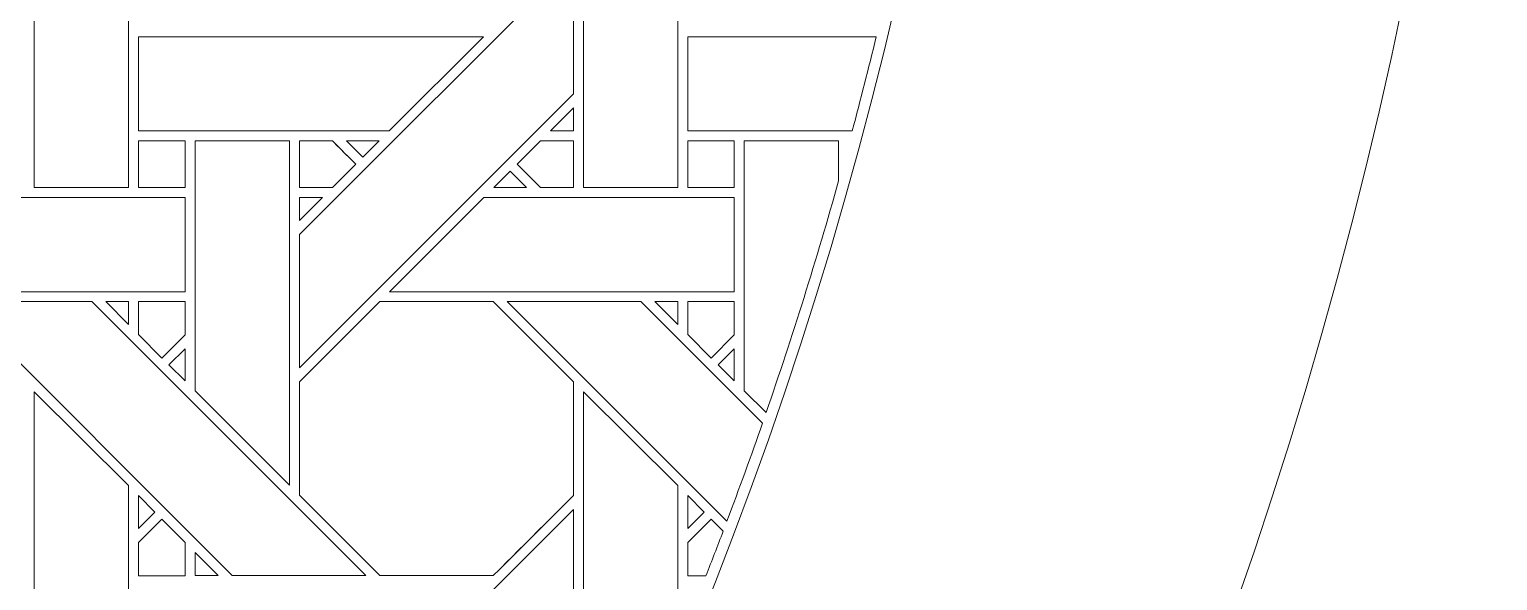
# Model space of a CAD drawing. Header units: inches. Extents: x 4.4 to 20.4, y 1.1 to 17.1.
# Drawn here: x 17.846 to 20.383, y 6.477 to 7.43 of the extents above; entities that cross this region are included whole.
import ezdxf

# ---------------------------------------------------------------- set-up
doc = ezdxf.new("R2010")
doc.units = ezdxf.units.IN
doc.header["$MEASUREMENT"] = 0
doc.layers.add('Design', color=7, linetype='Continuous', lineweight=0)

msp = doc.modelspace()

# ---------------------------------------------------------------- linework, layer by layer
at = {"layer": 'Design'}
for points, knots in [([(12.3829, 17.0948), (7.9646, 17.0948), (4.3829, 13.513), (4.3829, 9.0948), (4.3829, 4.6765), (7.9646, 1.0948), (12.3829, 1.0948), (16.8011, 1.0948), (20.3829, 4.6765), (20.3829, 9.0948), (20.3829, 13.513), (16.8011, 17.0948), (12.3829, 17.0948)], [0, 0, 0, 0, 1, 1, 1, 2, 2, 2, 3, 3, 3, 4, 4, 4, 4]), ([(12.3829, 16.2388), (8.4373, 16.2388), (5.2388, 13.0403), (5.2388, 9.0948), (5.2388, 5.1492), (8.4373, 1.9507), (12.3829, 1.9507), (16.3284, 1.9507), (19.5269, 5.1492), (19.5269, 9.0948), (19.5269, 13.0403), (16.3284, 16.2388), (12.3829, 16.2388)], [0, 0, 0, 0, 1, 1, 1, 2, 2, 2, 3, 3, 3, 4, 4, 4, 4]), ([(17.8548, 7.157), (17.8548, 7.157), (17.8548, 7.7528), (17.8548, 7.7528), (17.8548, 7.7528), (18.0176, 7.5906), (18.0176, 7.5906), (18.0176, 7.5906), (18.0176, 7.157), (18.0176, 7.157), (18.0176, 7.157), (17.8548, 7.157), (17.8548, 7.157)], [0, 0, 0, 0, 1, 1, 1, 2, 2, 2, 3, 3, 3, 4, 4, 4, 4]), ([(18.8036, 7.157), (18.8036, 7.157), (18.8036, 7.7528), (18.8036, 7.7528), (18.8036, 7.7528), (18.9663, 7.5906), (18.9663, 7.5906), (18.9663, 7.5906), (18.9663, 7.157), (18.9663, 7.157), (18.9663, 7.157), (18.8036, 7.157), (18.8036, 7.157)], [0, 0, 0, 0, 1, 1, 1, 2, 2, 2, 3, 3, 3, 4, 4, 4, 4]), ([(18.7864, 7.3192), (18.7864, 7.3192), (18.3128, 6.8455), (18.3128, 6.8455), (18.3128, 6.8455), (18.3128, 7.0756), (18.3128, 7.0756), (18.3128, 7.0756), (18.7864, 7.5492), (18.7864, 7.5492), (18.7864, 7.5492), (18.7864, 7.3192), (18.7864, 7.3192)], [0, 0, 0, 0, 1, 1, 1, 2, 2, 2, 3, 3, 3, 4, 4, 4, 4]), ([(18.4679, 7.255), (18.4679, 7.255), (18.0349, 7.255), (18.0349, 7.255), (18.0349, 7.255), (18.0349, 7.4177), (18.0349, 7.4177), (18.0349, 7.4177), (18.6306, 7.4177), (18.6306, 7.4177), (18.6306, 7.4177), (18.4679, 7.255), (18.4679, 7.255)], [0, 0, 0, 0, 1, 1, 1, 2, 2, 2, 3, 3, 3, 4, 4, 4, 4]), ([(18.9836, 7.255), (18.9836, 7.255), (18.9836, 7.4177), (18.9836, 7.4177), (18.9836, 7.4177), (19.3093, 7.4177), (19.3093, 7.4177), (19.2961, 7.3632), (19.2823, 7.309), (19.2679, 7.255), (19.2679, 7.255), (18.9836, 7.255), (18.9836, 7.255)], [0, 0, 0, 0, 1, 1, 1, 2, 2, 2, 3, 3, 3, 4, 4, 4, 4]), ([(18.7864, 7.2948), (18.7864, 7.2948), (18.7864, 7.255), (18.7864, 7.255), (18.7864, 7.255), (18.7467, 7.255), (18.7467, 7.255), (18.7467, 7.255), (18.7864, 7.2948), (18.7864, 7.2948)], [0, 0, 0, 0, 1, 1, 1, 2, 2, 2, 3, 3, 3, 3]), ([(18.0349, 7.2377), (18.0349, 7.2377), (18.1152, 7.2377), (18.1152, 7.2377), (18.1152, 7.2377), (18.1152, 7.1569), (18.1152, 7.1569), (18.1152, 7.1569), (18.0349, 7.1569), (18.0349, 7.1569), (18.0349, 7.1569), (18.0349, 7.2377), (18.0349, 7.2377)], [0, 0, 0, 0, 1, 1, 1, 2, 2, 2, 3, 3, 3, 4, 4, 4, 4]), ([(18.0349, 7.1569), (18.0349, 7.1569), (18.0349, 7.2377), (18.0349, 7.2377), (18.0349, 7.2377), (18.1152, 7.2377), (18.1152, 7.2377), (18.1152, 7.2377), (18.1152, 7.1569), (18.1152, 7.1569), (18.1152, 7.1569), (18.0349, 7.1569), (18.0349, 7.1569)], [0, 0, 0, 0, 1, 1, 1, 2, 2, 2, 3, 3, 3, 4, 4, 4, 4]), ([(18.1327, 6.8055), (18.1327, 6.8055), (18.1327, 7.2377), (18.1327, 7.2377), (18.1327, 7.2377), (18.2956, 7.2377), (18.2956, 7.2377), (18.2956, 7.2377), (18.2956, 6.6426), (18.2956, 6.6426), (18.2956, 6.6426), (18.1327, 6.8055), (18.1327, 6.8055)], [0, 0, 0, 0, 1, 1, 1, 2, 2, 2, 3, 3, 3, 4, 4, 4, 4]), ([(18.4102, 7.1974), (18.4102, 7.1974), (18.3698, 7.1569), (18.3698, 7.1569), (18.3698, 7.1569), (18.3128, 7.1569), (18.3128, 7.1569), (18.3128, 7.1569), (18.3128, 7.2377), (18.3128, 7.2377), (18.3128, 7.2377), (18.3699, 7.2377), (18.3699, 7.2377), (18.375, 7.2326), (18.4058, 7.2018), (18.4102, 7.1974)], [0, 0, 0, 0, 1, 1, 1, 2, 2, 2, 3, 3, 3, 4, 4, 4, 5, 5, 5, 5]), ([(18.4102, 7.1974), (18.4102, 7.1974), (18.3698, 7.1569), (18.3698, 7.1569), (18.3698, 7.1569), (18.3128, 7.1569), (18.3128, 7.1569), (18.3128, 7.1569), (18.3128, 7.2377), (18.3128, 7.2377), (18.3128, 7.2377), (18.3699, 7.2377), (18.3699, 7.2377), (18.3755, 7.2322), (18.4102, 7.1974), (18.4102, 7.1974)], [0, 0, 0, 0, 1, 1, 1, 2, 2, 2, 3, 3, 3, 4, 4, 4, 5, 5, 5, 5]), ([(18.3942, 7.2377), (18.3942, 7.2377), (18.4507, 7.2377), (18.4507, 7.2377), (18.4507, 7.2377), (18.4224, 7.2096), (18.4224, 7.2096), (18.4224, 7.2096), (18.3942, 7.2377), (18.3942, 7.2377)], [0, 0, 0, 0, 1, 1, 1, 2, 2, 2, 3, 3, 3, 3]), ([(18.7294, 7.2377), (18.7294, 7.2377), (18.7865, 7.2377), (18.7865, 7.2377), (18.7865, 7.2377), (18.7865, 7.1569), (18.7865, 7.1569), (18.7865, 7.1569), (18.7294, 7.1569), (18.7294, 7.1569), (18.7294, 7.1569), (18.689, 7.1973), (18.689, 7.1973), (18.689, 7.1973), (18.7294, 7.2377), (18.7294, 7.2377)], [0, 0, 0, 0, 1, 1, 1, 2, 2, 2, 3, 3, 3, 4, 4, 4, 5, 5, 5, 5]), ([(18.7865, 7.1569), (18.7865, 7.1569), (18.7294, 7.1569), (18.7294, 7.1569), (18.7294, 7.1569), (18.689, 7.1973), (18.689, 7.1973), (18.689, 7.1973), (18.7294, 7.2377), (18.7294, 7.2377), (18.7294, 7.2377), (18.7865, 7.2377), (18.7865, 7.2377), (18.7865, 7.2377), (18.7865, 7.1569), (18.7865, 7.1569)], [0, 0, 0, 0, 1, 1, 1, 2, 2, 2, 3, 3, 3, 4, 4, 4, 5, 5, 5, 5]), ([(18.9837, 7.1569), (18.9837, 7.1569), (18.9837, 7.2377), (18.9837, 7.2377), (18.9837, 7.2377), (19.0639, 7.2377), (19.0639, 7.2377), (19.0639, 7.2377), (19.0639, 7.1569), (19.0639, 7.1569), (19.0639, 7.1569), (18.9837, 7.1569), (18.9837, 7.1569)], [0, 0, 0, 0, 1, 1, 1, 2, 2, 2, 3, 3, 3, 4, 4, 4, 4]), ([(18.9837, 7.1569), (18.9837, 7.1569), (18.9837, 7.2377), (18.9837, 7.2377), (18.9837, 7.2377), (19.0639, 7.2377), (19.0639, 7.2377), (19.0639, 7.2377), (19.0639, 7.1569), (19.0639, 7.1569), (19.0639, 7.1569), (18.9837, 7.1569), (18.9837, 7.1569)], [0, 0, 0, 0, 1, 1, 1, 2, 2, 2, 3, 3, 3, 4, 4, 4, 4]), ([(19.1191, 6.7679), (19.1191, 6.7679), (19.0814, 6.8055), (19.0814, 6.8055), (19.0814, 6.8055), (19.0814, 7.2377), (19.0814, 7.2377), (19.0814, 7.2377), (19.2443, 7.2377), (19.2443, 7.2377), (19.2443, 7.2377), (19.2443, 7.1687), (19.2443, 7.1687), (19.2065, 7.0334), (19.1646, 6.8998), (19.1191, 6.7679)], [0, 0, 0, 0, 1, 1, 1, 2, 2, 2, 3, 3, 3, 4, 4, 4, 5, 5, 5, 5]), ([(18.6768, 7.1852), (18.6768, 7.1852), (18.7051, 7.157), (18.7051, 7.157), (18.7051, 7.157), (18.6486, 7.157), (18.6486, 7.157), (18.6486, 7.157), (18.6768, 7.1852), (18.6768, 7.1852)], [0, 0, 0, 0, 1, 1, 1, 2, 2, 2, 3, 3, 3, 3]), ([(18.1152, 7.1398), (18.1152, 7.1398), (18.1152, 6.977), (18.1152, 6.977), (18.1152, 6.977), (17.5199, 6.977), (17.5199, 6.977), (17.5199, 6.977), (17.6827, 7.1398), (17.6827, 7.1398), (17.6827, 7.1398), (18.1152, 7.1398), (18.1152, 7.1398)], [0, 0, 0, 0, 1, 1, 1, 2, 2, 2, 3, 3, 3, 4, 4, 4, 4]), ([(18.3526, 7.1398), (18.3526, 7.1398), (18.3128, 7.1), (18.3128, 7.1), (18.3128, 7.1), (18.3128, 7.1398), (18.3128, 7.1398), (18.3128, 7.1398), (18.3526, 7.1398), (18.3526, 7.1398)], [0, 0, 0, 0, 1, 1, 1, 2, 2, 2, 3, 3, 3, 3]), ([(19.0639, 7.1398), (19.0639, 7.1398), (19.0639, 6.977), (19.0639, 6.977), (19.0639, 6.977), (18.4686, 6.977), (18.4686, 6.977), (18.4686, 6.977), (18.6314, 7.1398), (18.6314, 7.1398), (18.6314, 7.1398), (19.0639, 7.1398), (19.0639, 7.1398)], [0, 0, 0, 0, 1, 1, 1, 2, 2, 2, 3, 3, 3, 4, 4, 4, 4]), ([(17.7232, 6.9599), (17.7232, 6.9599), (17.9541, 6.9599), (17.9541, 6.9599), (17.9541, 6.9599), (18.4278, 6.4862), (18.4278, 6.4862), (18.4278, 6.4862), (18.1968, 6.4862), (18.1968, 6.4862), (18.1968, 6.4862), (17.7232, 6.9599), (17.7232, 6.9599)], [0, 0, 0, 0, 1, 1, 1, 2, 2, 2, 3, 3, 3, 4, 4, 4, 4]), ([(18.0177, 6.9599), (18.0177, 6.9599), (18.0177, 6.92), (18.0177, 6.92), (18.0177, 6.92), (17.9783, 6.9599), (17.9783, 6.9599), (17.9783, 6.9599), (18.0177, 6.9599), (18.0177, 6.9599)], [0, 0, 0, 0, 1, 1, 1, 2, 2, 2, 3, 3, 3, 3]), ([(18.1152, 6.9599), (18.1152, 6.9599), (18.1152, 6.9023), (18.1152, 6.9023), (18.1152, 6.9023), (18.0753, 6.8623), (18.0753, 6.8623), (18.0753, 6.8623), (18.0349, 6.9027), (18.0349, 6.9027), (18.0349, 6.9027), (18.0349, 6.9599), (18.0349, 6.9599), (18.0349, 6.9599), (18.1152, 6.9599), (18.1152, 6.9599)], [0, 0, 0, 0, 1, 1, 1, 2, 2, 2, 3, 3, 3, 4, 4, 4, 5, 5, 5, 5]), ([(18.0753, 6.8623), (18.0753, 6.8623), (18.0349, 6.9027), (18.0349, 6.9027), (18.0349, 6.9027), (18.0349, 6.9599), (18.0349, 6.9599), (18.0349, 6.9599), (18.1152, 6.9599), (18.1152, 6.9599), (18.1152, 6.9599), (18.1152, 6.9023), (18.1152, 6.9023), (18.1152, 6.9023), (18.0753, 6.8623), (18.0753, 6.8623)], [0, 0, 0, 0, 1, 1, 1, 2, 2, 2, 3, 3, 3, 4, 4, 4, 5, 5, 5, 5]), ([(18.3128, 6.6255), (18.3128, 6.6255), (18.3128, 6.8211), (18.3128, 6.8211), (18.3128, 6.8211), (18.4515, 6.9598), (18.4515, 6.9598), (18.4515, 6.9598), (18.6477, 6.9598), (18.6477, 6.9598), (18.6477, 6.9598), (18.7865, 6.8211), (18.7865, 6.8211), (18.7865, 6.8211), (18.7865, 6.6249), (18.7865, 6.6249), (18.7687, 6.607), (18.6567, 6.4952), (18.6478, 6.4862), (18.6478, 6.4862), (18.452, 6.4862), (18.452, 6.4862), (18.452, 6.4862), (18.3128, 6.6255), (18.3128, 6.6255)], [0, 0, 0, 0, 1, 1, 1, 2, 2, 2, 3, 3, 3, 4, 4, 4, 5, 5, 5, 6, 6, 6, 7, 7, 7, 8, 8, 8, 8]), ([(18.452, 6.4862), (18.452, 6.4862), (18.3128, 6.6255), (18.3128, 6.6255), (18.3128, 6.6255), (18.3128, 6.8211), (18.3128, 6.8211), (18.3128, 6.8211), (18.4515, 6.9598), (18.4515, 6.9598), (18.4515, 6.9598), (18.6477, 6.9598), (18.6477, 6.9598), (18.6477, 6.9598), (18.7865, 6.8211), (18.7865, 6.8211), (18.7865, 6.8211), (18.7865, 6.6249), (18.7865, 6.6249), (18.7684, 6.6067), (18.6565, 6.495), (18.6478, 6.4862), (18.6478, 6.4862), (18.452, 6.4862), (18.452, 6.4862)], [0, 0, 0, 0, 1, 1, 1, 2, 2, 2, 3, 3, 3, 4, 4, 4, 5, 5, 5, 6, 6, 6, 7, 7, 7, 8, 8, 8, 8]), ([(19.0514, 6.5803), (19.0514, 6.5803), (18.6719, 6.9599), (18.6719, 6.9599), (18.6719, 6.9599), (18.9029, 6.9599), (18.9029, 6.9599), (18.9029, 6.9599), (19.1129, 6.7499), (19.1129, 6.7499), (19.0931, 6.693), (19.0726, 6.6365), (19.0514, 6.5803)], [0, 0, 0, 0, 1, 1, 1, 2, 2, 2, 3, 3, 3, 4, 4, 4, 4]), ([(18.9664, 6.9599), (18.9664, 6.9599), (18.9664, 6.9201), (18.9664, 6.9201), (18.9664, 6.9201), (18.927, 6.9599), (18.927, 6.9599), (18.927, 6.9599), (18.9664, 6.9599), (18.9664, 6.9599)], [0, 0, 0, 0, 1, 1, 1, 2, 2, 2, 3, 3, 3, 3]), ([(18.9837, 6.9599), (18.9837, 6.9599), (19.0639, 6.9599), (19.0639, 6.9599), (19.0639, 6.9599), (19.0639, 6.9023), (19.0639, 6.9023), (19.0639, 6.9023), (19.024, 6.8623), (19.024, 6.8623), (19.024, 6.8623), (18.9837, 6.9027), (18.9837, 6.9027), (18.9837, 6.9027), (18.9837, 6.9599), (18.9837, 6.9599)], [0, 0, 0, 0, 1, 1, 1, 2, 2, 2, 3, 3, 3, 4, 4, 4, 5, 5, 5, 5]), ([(19.024, 6.8623), (19.024, 6.8623), (18.9837, 6.9027), (18.9837, 6.9027), (18.9837, 6.9027), (18.9837, 6.9599), (18.9837, 6.9599), (18.9837, 6.9599), (19.0639, 6.9599), (19.0639, 6.9599), (19.0639, 6.9599), (19.0639, 6.9023), (19.0639, 6.9023), (19.0639, 6.9023), (19.024, 6.8623), (19.024, 6.8623)], [0, 0, 0, 0, 1, 1, 1, 2, 2, 2, 3, 3, 3, 4, 4, 4, 5, 5, 5, 5]), ([(18.1152, 6.878), (18.1152, 6.878), (18.1152, 6.8229), (18.1152, 6.8229), (18.1152, 6.8229), (18.0874, 6.8503), (18.0874, 6.8503), (18.0874, 6.8503), (18.1152, 6.878), (18.1152, 6.878)], [0, 0, 0, 0, 1, 1, 1, 2, 2, 2, 3, 3, 3, 3]), ([(19.0639, 6.878), (19.0639, 6.878), (19.0639, 6.8229), (19.0639, 6.8229), (19.0639, 6.8229), (19.0361, 6.8503), (19.0361, 6.8503), (19.0361, 6.8503), (19.0639, 6.878), (19.0639, 6.878)], [0, 0, 0, 0, 1, 1, 1, 2, 2, 2, 3, 3, 3, 3]), ([(18.0176, 6.2082), (18.0176, 6.2082), (17.8548, 6.2082), (17.8548, 6.2082), (17.8548, 6.2082), (17.8548, 6.8041), (17.8548, 6.8041), (17.8548, 6.8041), (18.0176, 6.6419), (18.0176, 6.6419), (18.0176, 6.6419), (18.0176, 6.2082), (18.0176, 6.2082)], [0, 0, 0, 0, 1, 1, 1, 2, 2, 2, 3, 3, 3, 4, 4, 4, 4]), ([(18.8988, 6.2082), (18.8988, 6.2082), (18.8036, 6.2082), (18.8036, 6.2082), (18.8036, 6.2082), (18.8036, 6.8041), (18.8036, 6.8041), (18.8036, 6.8041), (18.9663, 6.6419), (18.9663, 6.6419), (18.9663, 6.6419), (18.9663, 6.3656), (18.9663, 6.3656), (18.9444, 6.3128), (18.9219, 6.2604), (18.8988, 6.2082)], [0, 0, 0, 0, 1, 1, 1, 2, 2, 2, 3, 3, 3, 4, 4, 4, 5, 5, 5, 5]), ([(18.0349, 6.5677), (18.0349, 6.5677), (18.0349, 6.6244), (18.0349, 6.6244), (18.0349, 6.6244), (18.0631, 6.5958), (18.0631, 6.5958), (18.0631, 6.5958), (18.0349, 6.5677), (18.0349, 6.5677)], [0, 0, 0, 0, 1, 1, 1, 2, 2, 2, 3, 3, 3, 3]), ([(18.9836, 6.5677), (18.9836, 6.5677), (18.9836, 6.6244), (18.9836, 6.6244), (18.9836, 6.6244), (19.0118, 6.5958), (19.0118, 6.5958), (19.0118, 6.5958), (18.9836, 6.5677), (18.9836, 6.5677)], [0, 0, 0, 0, 1, 1, 1, 2, 2, 2, 3, 3, 3, 3]), ([(18.3128, 5.8968), (18.3128, 5.8968), (18.3128, 6.1269), (18.3128, 6.1269), (18.3128, 6.1269), (18.7864, 6.6005), (18.7864, 6.6005), (18.7864, 6.6005), (18.7864, 6.3705), (18.7864, 6.3705), (18.7864, 6.3705), (18.3128, 5.8968), (18.3128, 5.8968)], [0, 0, 0, 0, 1, 1, 1, 2, 2, 2, 3, 3, 3, 4, 4, 4, 4]), ([(18.0349, 6.486), (18.0349, 6.486), (18.0349, 6.5433), (18.0349, 6.5433), (18.0349, 6.5433), (18.0753, 6.5836), (18.0753, 6.5836), (18.0753, 6.5836), (18.1156, 6.5433), (18.1156, 6.5433), (18.1156, 6.5433), (18.1156, 6.486), (18.1156, 6.486), (18.1156, 6.486), (18.0349, 6.486), (18.0349, 6.486)], [0, 0, 0, 0, 1, 1, 1, 2, 2, 2, 3, 3, 3, 4, 4, 4, 5, 5, 5, 5]), ([(18.0349, 6.5433), (18.0349, 6.5433), (18.0753, 6.5836), (18.0753, 6.5836), (18.0753, 6.5836), (18.1156, 6.5433), (18.1156, 6.5433), (18.1156, 6.5433), (18.1156, 6.486), (18.1156, 6.486), (18.1156, 6.486), (18.0349, 6.486), (18.0349, 6.486), (18.0349, 6.486), (18.0349, 6.5433), (18.0349, 6.5433)], [0, 0, 0, 0, 1, 1, 1, 2, 2, 2, 3, 3, 3, 4, 4, 4, 5, 5, 5, 5]), ([(19.0151, 6.486), (19.0151, 6.486), (18.9837, 6.486), (18.9837, 6.486), (18.9837, 6.486), (18.9837, 6.5433), (18.9837, 6.5433), (18.9837, 6.5433), (19.024, 6.5836), (19.024, 6.5836), (19.024, 6.5836), (19.0448, 6.5628), (19.0448, 6.5628), (19.0351, 6.5371), (19.0252, 6.5115), (19.0151, 6.486)], [0, 0, 0, 0, 1, 1, 1, 2, 2, 2, 3, 3, 3, 4, 4, 4, 5, 5, 5, 5]), ([(19.0151, 6.486), (19.0151, 6.486), (18.9837, 6.486), (18.9837, 6.486), (18.9837, 6.486), (18.9837, 6.5433), (18.9837, 6.5433), (18.9837, 6.5433), (19.024, 6.5836), (19.024, 6.5836), (19.024, 6.5836), (19.0448, 6.5628), (19.0448, 6.5628), (19.0351, 6.5371), (19.0252, 6.5115), (19.0151, 6.486)], [0, 0, 0, 0, 1, 1, 1, 2, 2, 2, 3, 3, 3, 4, 4, 4, 5, 5, 5, 5]), ([(18.1725, 6.4862), (18.1725, 6.4862), (18.1328, 6.4862), (18.1328, 6.4862), (18.1328, 6.4862), (18.1328, 6.526), (18.1328, 6.526), (18.1328, 6.526), (18.1725, 6.4862), (18.1725, 6.4862)], [0, 0, 0, 0, 1, 1, 1, 2, 2, 2, 3, 3, 3, 3])]:
    msp.add_open_spline(points, degree=3, knots=knots, dxfattribs=at)

doc.saveas('drawing.dxf')
